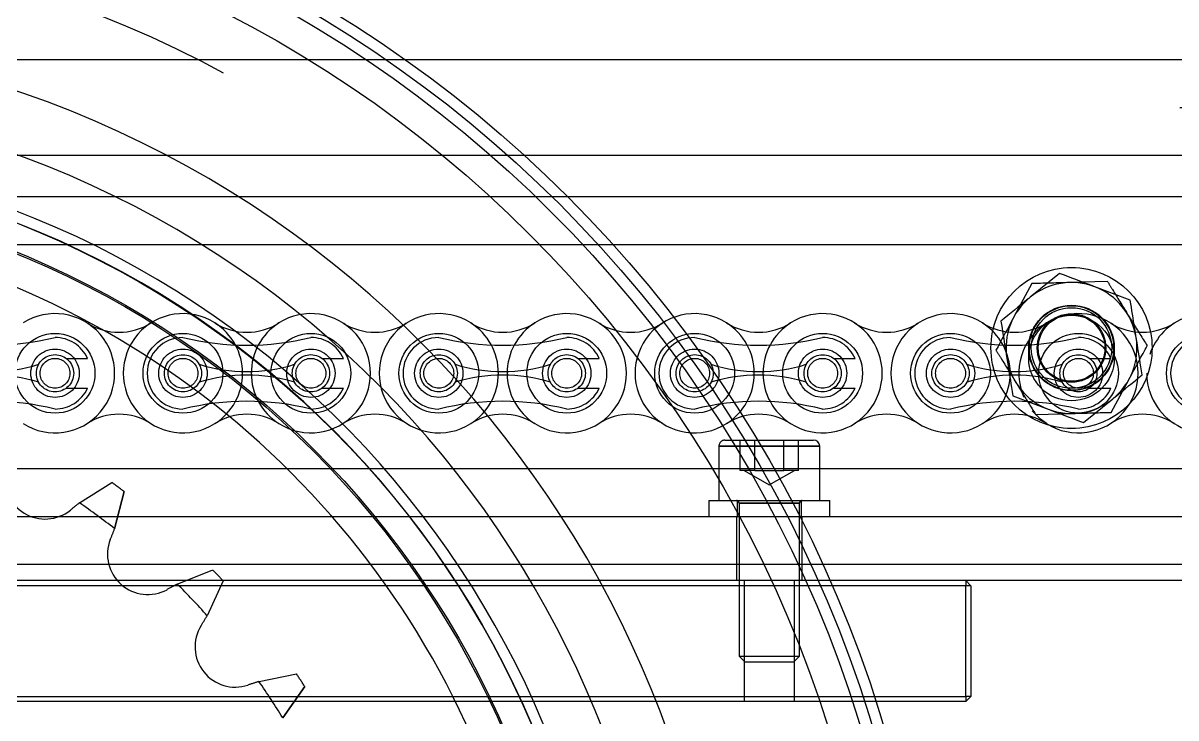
# Model space of a CAD drawing. Header units: metres. Extents: x 0 to 63075, y 0 to 44550.
# Drawn here: x 37520.2 to 37634.7, y 35200.9 to 35269.9 of the extents above; entities that cross this region are included whole.
import ezdxf

# ---------------------------------------------------------------- set-up
doc = ezdxf.new("R2010")
doc.units = ezdxf.units.M
doc.header["$LTSCALE"] = 75
doc.linetypes.add('HIDDEN2', pattern=[4.7625, 3.175, -1.5875])
for name, color, linetype in [('SDM', 7, 'Continuous'), ('SL4', 4, 'Continuous'), ('ST1', 7, 'HIDDEN2')]:
    doc.layers.add(name, color=color, linetype=linetype)

# ---------------------------------------------------------------- blocks, each defined once
blk = doc.blocks.new('A$C6e6623c1')
at = {"layer": 'SL4'}
for p, q in [((285.02, 1725.35), (1004.76, 1725.35)), ((1004.76, 1715.82), (296.87, 1715.82)), ((378.02, 1711.7), (301.19, 1711.7)), ((378.19, 1706.94), (305.7, 1706.94)), ((350, 1704.11), (347.09, 1701.74)), ((357.02, 1701.44), (353.51, 1702.77)), ((345.37, 1691.96), (348.88, 1690.63)), ((352.38, 1689.29), (355.3, 1691.66)), ((320.02, 1687.55), (325.59, 1687.55)), ((321.19, 1686.95), (320.37, 1686.95)), ((326.19, 1686.95), (321.19, 1686.95)), ((326.19, 1681.55), (326.19, 1686.95)), ((273.31, 1684.71), (236.19, 1684.71)), ((378.19, 1684.71), (326.19, 1684.71)), ((323.39, 1681.55), (327.19, 1681.55)), ((327.19, 1679.95), (327.19, 1681.55)), ((277.79, 1679.95), (148.78, 1679.95)), ((378.19, 1679.95), (324.21, 1679.95)), ((281.64, 1675.19), (150.01, 1675.19)), ((381.19, 1675.19), (326.5, 1675.19)), ((282.81, 1673.6), (152.65, 1673.6)), ((381.19, 1673.6), (327.22, 1673.6)), ((340.69, 1673.6), (340.69, 1673.1)), ((341.19, 1673.1), (340.69, 1673.6)), ((283.17, 1673.1), (153.91, 1673.1)), ((340.69, 1673.1), (327.44, 1673.1)), ((341.19, 1673.1), (340.69, 1673.1)), ((340.69, 1662.1), (340.69, 1673.1)), ((341.19, 1673.1), (341.19, 1662.1)), ((236.99, 1662.1), (289.77, 1662.1)), ((331.6, 1662.1), (340.69, 1662.1)), ((341.19, 1662.1), (340.69, 1661.6)), ((340.69, 1662.1), (340.69, 1661.6)), ((341.19, 1662.1), (340.69, 1662.1)), ((290.02, 1661.6), (236.99, 1661.6)), ((340.69, 1661.6), (331.77, 1661.6))]:
    blk.add_line(p, q, dxfattribs=at)
for radius in [125, 123.91, 122.78, 119.69, 89.29]:
    blk.add_circle((212.76, 1623.35), radius, dxfattribs=at)
for centre, radius, start, end in [((212.76, 1623.35), 104.46, 171.1062, 157.3841), ((212.76, 1623.35), 98.5, 170.8826, 157.6077), ((212.76, 1623.35), 93.24, 168.8095, 159.6808), ((212.76, 1623.35), 92.15, 167.893, 74.2451), ((212.76, 1623.35), 86.21, 11.9174, 136.5729), ((351.19, 1696.7), 6.5, 69.1229, 129.1229), ((351.19, 1696.7), 6.5, 9.1229, 69.1229), ((351.19, 1696.7), 6.5, 129.1229, 189.1229), ((351.19, 1696.7), 6.5, 309.1229, 9.1229), ((351.19, 1696.7), 6.5, 189.1229, 249.1229), ((351.19, 1696.7), 6.5, 249.1229, 309.1229), ((325.59, 1686.95), 0.6, 0, 90)]:
    blk.add_arc(centre, radius, start, end, dxfattribs=at)
for points, knots in [([(353.51, 1702.77), (353.43, 1702.8), (352.24, 1703.26), (351.08, 1703.7), (350, 1704.11)], [0, 0, 0, 0, 0.070215, 1, 1, 1, 1]), ([(347.09, 1701.74), (347.02, 1701.69), (346.04, 1700.89), (345.08, 1700.1), (344.18, 1699.37)], [0, 0, 0, 0, 0.070215, 1, 1, 1, 1]), ([(357.61, 1697.73), (357.56, 1698.03), (357.36, 1699.29), (357.17, 1700.51), (357.02, 1701.44)], [0, 0, 0, 0, 0.2418514, 1, 1, 1, 1]), ([(344.18, 1699.37), (344.33, 1698.45), (344.53, 1697.23), (344.73, 1695.97), (344.78, 1695.67)], [0, 0, 0, 0, 0.758149, 1, 1, 1, 1]), ([(358.21, 1694.03), (358.16, 1694.3), (357.97, 1695.5), (357.77, 1696.76), (357.61, 1697.73)], [0, 0, 0, 0, 0.2237133, 1, 1, 1, 1]), ([(344.78, 1695.67), (344.93, 1694.7), (345.13, 1693.44), (345.33, 1692.23), (345.37, 1691.96)], [0, 0, 0, 0, 0.7762867, 1, 1, 1, 1]), ([(355.3, 1691.66), (355.36, 1691.71), (356.35, 1692.51), (357.31, 1693.3), (358.21, 1694.03)], [0, 0, 0, 0, 0.0702148, 1, 1, 1, 1]), ([(348.88, 1690.63), (348.96, 1690.6), (350.14, 1690.14), (351.31, 1689.7), (352.38, 1689.29)], [0, 0, 0, 0, 0.0702148, 1, 1, 1, 1]), ([(152.68, 1673.45), (158.39, 1671.83), (169.82, 1668.61), (186.98, 1663.77), (204.17, 1658.92), (221.42, 1654.05), (238.67, 1649.19), (255.87, 1644.33), (273.03, 1639.49), (284.45, 1636.27), (290.17, 1634.66)], [0, 0, 0, 0, 0.124879, 0.249755, 0.374717, 0.499956, 0.625212, 0.750198, 0.875098, 1, 1, 1, 1])]:
    blk.add_open_spline(points, degree=3, knots=knots, dxfattribs=at)
at = {"layer": 'ST1'}
for p, q in [((140.51, 1725.35), (285.02, 1725.35)), ((4.76, 1720.59), (1004.76, 1720.59)), ((1004.76, 1715.82), (4.76, 1715.82)), ((296.87, 1715.82), (128.66, 1715.82)), ((301.19, 1711.7), (124.34, 1711.7)), ((381.19, 1706.94), (86.44, 1706.94)), ((305.7, 1706.94), (233.83, 1706.94)), ((347.26, 1703.09), (345.47, 1699.79)), ((354.76, 1703.31), (351.01, 1703.2)), ((251.38, 1695.67), (253.51, 1695.67)), ((276.78, 1695.67), (278.91, 1695.67)), ((302.18, 1695.67), (304.31, 1695.67)), ((327.58, 1695.67), (329.71, 1695.67)), ((352.98, 1695.67), (355.11, 1695.67)), ((355.13, 1690.31), (356.91, 1693.61)), ((251.38, 1692.71), (253.51, 1692.71)), ((276.78, 1692.71), (278.91, 1692.71)), ((302.18, 1692.71), (304.31, 1692.71)), ((327.58, 1692.71), (329.71, 1692.71)), ((352.98, 1692.71), (355.11, 1692.71)), ((347.63, 1690.09), (351.38, 1690.2)), ((316.79, 1687.55), (320.02, 1687.55)), ((318.3, 1684.55), (318.3, 1687.55)), ((319.74, 1684.55), (319.74, 1687.55)), ((322.64, 1684.55), (322.64, 1687.55)), ((324.09, 1684.55), (324.09, 1687.55)), ((316.19, 1686.95), (316.19, 1681.55)), ((316.21, 1686.95), (326.18, 1686.95)), ((326.19, 1686.95), (316.21, 1686.95)), ((381.19, 1684.71), (81.19, 1684.71)), ((326.19, 1684.71), (273.31, 1684.71)), ((319.02, 1684.55), (318.3, 1684.55)), ((318.68, 1684.55), (321.19, 1683.1)), ((319.74, 1684.55), (319.02, 1684.55)), ((319.74, 1684.55), (321.19, 1684.55)), ((321.19, 1684.55), (322.64, 1684.55)), ((321.19, 1683.1), (323.7, 1684.55)), ((323.37, 1684.55), (322.64, 1684.55)), ((324.09, 1684.55), (323.37, 1684.55)), ((252.71, 1681.32), (255.93, 1683.33)), ((257.14, 1682.44), (256.19, 1678.76)), ((256.19, 1678.76), (257.14, 1682.44)), ((315.19, 1681.55), (321.19, 1681.55)), ((315.19, 1681.55), (315.19, 1679.95)), ((317.99, 1681.55), (317.99, 1679.95)), ((318.19, 1681.3), (318.19, 1666.1)), ((318.24, 1681.3), (324.15, 1681.3)), ((324.15, 1681.3), (318.24, 1681.3)), ((321.19, 1681.55), (323.39, 1681.55)), ((324.19, 1666.1), (324.19, 1681.3)), ((324.39, 1679.95), (324.39, 1681.55)), ((324.21, 1679.95), (277.79, 1679.95)), ((317.94, 1679.95), (317.94, 1673.6)), ((324.44, 1673.6), (324.44, 1679.95)), ((378.19, 1675.19), (91.19, 1675.19)), ((262.42, 1673.26), (265.95, 1674.66)), ((326.5, 1675.19), (281.64, 1675.19)), ((266.98, 1673.57), (265.38, 1670.12)), ((327.22, 1673.6), (282.81, 1673.6)), ((318.69, 1673.6), (318.69, 1661.6)), ((323.69, 1661.6), (323.69, 1673.6)), ((327.44, 1673.1), (283.17, 1673.1)), ((318.19, 1666.1), (321.19, 1666.1)), ((318.19, 1666.1), (318.75, 1665.55)), ((318.75, 1665.55), (321.19, 1665.55)), ((321.19, 1666.1), (324.19, 1666.1)), ((321.19, 1665.55), (323.64, 1665.55)), ((323.64, 1665.55), (324.19, 1666.1)), ((270.53, 1663.59), (274.26, 1664.34)), ((275.07, 1663.08), (272.89, 1659.97)), ((272.89, 1659.97), (275.07, 1663.08)), ((289.77, 1662.1), (331.6, 1662.1)), ((331.77, 1661.6), (290.02, 1661.6))]:
    blk.add_line(p, q, dxfattribs=at)
at = {"layer": 'ST1', "flags": 128}
blk.add_lwpolyline([(348.7, 1689.19), (348.1, 1689.63), (347.27, 1690.47)], dxfattribs=at)
at = {"layer": 'ST1'}
for centre, radius in [((212.76, 1623.35), 114.33), ((212.76, 1623.35), 92.13), ((212.76, 1623.35), 89.45), ((351.19, 1696.7), 8), ((351.19, 1696.7), 4.25), ((351.19, 1696.7), 4.2), ((351.19, 1695.7), 4.25), ((351.19, 1696.7), 4), ((351.19, 1696.7), 3.4), ((351.19, 1696.7), 3.31), ((250.28, 1694.19), 3.96), ((262.98, 1694.19), 3.96), ((275.68, 1694.19), 3.96), ((288.38, 1694.19), 3.96), ((301.08, 1694.19), 3.96), ((313.78, 1694.19), 3.96), ((326.48, 1694.19), 3.96), ((339.18, 1694.19), 3.96), ((351.88, 1694.19), 3.96), ((364.58, 1694.19), 3.96), ((250.28, 1694.19), 2.4), ((262.98, 1694.19), 2.4), ((275.68, 1694.19), 2.4), ((288.38, 1694.19), 2.4), ((301.08, 1694.19), 2.4), ((313.78, 1694.19), 2.4), ((326.48, 1694.19), 2.4), ((339.18, 1694.19), 2.4), ((351.88, 1694.19), 2.4), ((250.28, 1694.19), 1.85), ((250.28, 1694.19), 1.48), ((262.98, 1694.19), 1.84), ((262.98, 1694.19), 1.48), ((275.68, 1694.19), 1.85), ((275.68, 1694.19), 1.48), ((288.38, 1694.19), 1.84), ((288.38, 1694.19), 1.48), ((301.08, 1694.19), 1.85), ((301.08, 1694.19), 1.48), ((313.78, 1694.19), 1.85), ((313.78, 1694.19), 1.48), ((326.48, 1694.19), 1.84), ((326.48, 1694.19), 1.48), ((339.18, 1694.19), 1.85), ((339.18, 1694.19), 1.48), ((351.88, 1694.19), 1.84), ((351.88, 1694.19), 1.48)]:
    blk.add_circle(centre, radius, dxfattribs=at)
for centre, radius, start, end in [((250.28, 1694.19), 5.92, 237.5667, 122.4333), ((262.98, 1694.19), 5.92, 57.5667, 302.4333), ((275.68, 1694.19), 5.92, 237.5667, 122.4333), ((288.38, 1694.19), 5.92, 57.5667, 302.4333), ((301.08, 1694.19), 5.92, 237.5667, 122.4333), ((313.78, 1694.19), 5.92, 57.5667, 302.4333), ((326.48, 1694.19), 5.92, 237.5667, 122.4333), ((339.18, 1694.19), 5.92, 57.5667, 302.4333), ((351.88, 1694.19), 5.92, 237.5667, 122.4333), ((364.58, 1694.19), 5.92, 57.5667, 161.6766), ((256.63, 1704.18), 5.92, 237.5667, 302.4333), ((269.33, 1704.18), 5.92, 237.5667, 302.4333), ((262.98, 1694.19), 5.92, 302.4332, 57.5668), ((275.68, 1694.19), 5.92, 122.4332, 237.5668), ((282.03, 1704.18), 5.92, 237.5667, 302.4333), ((294.73, 1704.18), 5.92, 237.5667, 302.4333), ((288.38, 1694.19), 5.92, 302.4332, 57.5668), ((301.08, 1694.19), 5.92, 122.4332, 237.5668), ((307.43, 1704.18), 5.92, 237.5667, 302.4333), ((320.13, 1704.18), 5.92, 237.5667, 302.4333), ((313.78, 1694.19), 5.92, 302.4332, 57.5668), ((326.48, 1694.19), 5.92, 122.4332, 237.5668), ((332.83, 1704.18), 5.92, 237.5667, 302.4333), ((345.53, 1704.18), 5.92, 237.5667, 302.4333), ((339.18, 1694.19), 5.92, 302.4332, 57.5668), ((351.88, 1694.19), 5.92, 122.4332, 203.6686), ((358.23, 1704.18), 5.92, 237.5667, 302.4333), ((243.93, 1723.29), 26.32, 256.0401, 283.9599), ((250.28, 1694.19), 3.55, 24.5534, 90), ((262.98, 1694.19), 3.55, 90, 270), ((269.33, 1723.29), 26.32, 256.0401, 283.9599), ((275.68, 1694.19), 3.55, 24.5534, 90), ((288.38, 1694.19), 3.55, 90, 270), ((294.73, 1723.29), 26.32, 256.0401, 283.9599), ((301.08, 1694.19), 3.55, 24.5534, 90), ((313.78, 1694.19), 3.55, 90, 270), ((320.13, 1723.29), 26.32, 256.0401, 283.9599), ((326.48, 1694.19), 3.55, 24.5534, 90), ((339.18, 1694.19), 3.55, 90, 270), ((345.53, 1723.29), 26.32, 256.0401, 283.9599), ((351.88, 1694.19), 3.55, 24.5534, 90), ((364.58, 1694.19), 3.55, 90, 270), ((243.93, 1710.54), 16.17, 252.993, 287.007), ((269.33, 1710.54), 16.17, 252.993, 287.007), ((294.73, 1710.54), 16.17, 252.993, 287.007), ((320.13, 1710.54), 16.17, 252.993, 287.007), ((345.53, 1710.54), 16.17, 252.993, 287.007), ((243.93, 1677.84), 16.17, 72.993, 107.007), ((269.33, 1677.84), 16.17, 72.993, 107.007), ((294.73, 1677.84), 16.17, 72.993, 107.007), ((320.13, 1677.84), 16.17, 72.993, 107.007), ((345.53, 1677.84), 16.17, 72.993, 107.007), ((364.58, 1694.19), 5.92, 180.0139, 302.4333), ((250.28, 1694.19), 3.55, 270, 335.4466), ((275.68, 1694.19), 3.55, 270, 335.4466), ((301.08, 1694.19), 3.55, 270, 335.4466), ((326.48, 1694.19), 3.55, 270, 335.4466), ((351.88, 1694.19), 3.55, 270, 335.4466), ((243.93, 1665.09), 26.32, 76.0401, 103.9599), ((269.33, 1665.09), 26.32, 76.0401, 103.9599), ((294.73, 1665.09), 26.32, 76.0401, 103.9599), ((320.13, 1665.09), 26.32, 76.0401, 103.9599), ((345.53, 1665.09), 26.32, 76.0401, 103.9599), ((256.63, 1684.2), 5.92, 57.5667, 122.4333), ((269.33, 1684.2), 5.92, 57.5667, 122.4333), ((282.03, 1684.2), 5.92, 57.5667, 122.4333), ((294.73, 1684.2), 5.92, 57.5667, 122.4333), ((307.43, 1684.2), 5.92, 57.5667, 122.4333), ((320.13, 1684.2), 5.92, 57.5667, 122.4333), ((332.83, 1684.2), 5.92, 57.5667, 122.4333), ((345.53, 1684.2), 5.92, 57.5667, 122.4333), ((358.23, 1684.2), 5.92, 57.5667, 122.4333), ((316.79, 1686.95), 0.6, 90, 180), ((249.3, 1683.72), 4, 168.8866, 308.7465), ((212.76, 1623.35), 73.9, 53.0922, 54.2552), ((265.33, 1664.64), 20.92, 127.1058, 130.283), ((212.76, 1623.35), 70.4, 51.9153, 55.4321), ((317.94, 1681.3), 0.25, 0, 90), ((324.44, 1681.3), 0.25, 90, 180), ((236.5, 1685.83), 20.92, 337.0643, 340.2416), ((259.49, 1676.22), 4, 158.6009, 298.4608), ((212.76, 1623.35), 73.9, 42.8065, 43.9695), ((271.85, 1654.59), 20.92, 116.8201, 119.9973), ((212.76, 1623.35), 70.4, 41.6296, 45.1463), ((247.27, 1680.59), 20.92, 326.7786, 329.9559), ((268.18, 1667.03), 4, 148.3152, 288.1751), ((212.76, 1623.35), 73.9, 32.5208, 33.6838), ((276.48, 1643.53), 20.92, 106.5343, 109.7116), ((212.76, 1623.35), 70.4, 31.3439, 34.8606)]:
    blk.add_arc(centre, radius, start, end, dxfattribs=at)
for points, knots in [([(351.01, 1703.2), (350.92, 1703.19), (349.65, 1703.16), (348.41, 1703.12), (347.26, 1703.09)], [0, 0, 0, 0, 0.0702148, 1, 1, 1, 1]), ([(354.76, 1703.31), (354.92, 1703.04), (355.57, 1702), (356.23, 1700.91), (356.73, 1700.11)], [0, 0, 0, 0, 0.257551, 1, 1, 1, 1]), ([(345.47, 1699.79), (345.43, 1699.71), (344.83, 1698.59), (344.24, 1697.5), (343.69, 1696.48)], [0, 0, 0, 0, 0.070215, 1, 1, 1, 1]), ([(356.73, 1700.11), (356.91, 1699.82), (357.57, 1698.74), (358.22, 1697.69), (358.7, 1696.92)], [0, 0, 0, 0, 0.2686336, 1, 1, 1, 1]), ([(343.69, 1696.48), (343.86, 1696.22), (344.5, 1695.17), (345.17, 1694.09), (345.66, 1693.29)], [0, 0, 0, 0, 0.257551, 1, 1, 1, 1]), ([(356.91, 1693.61), (356.96, 1693.69), (357.56, 1694.81), (358.15, 1695.9), (358.7, 1696.92)], [0, 0, 0, 0, 0.0702148, 1, 1, 1, 1]), ([(345.66, 1693.29), (345.84, 1693), (346.51, 1691.92), (347.15, 1690.86), (347.63, 1690.09)], [0, 0, 0, 0, 0.268634, 1, 1, 1, 1]), ([(351.38, 1690.2), (351.47, 1690.21), (352.74, 1690.24), (353.98, 1690.28), (355.13, 1690.31)], [0, 0, 0, 0, 0.070215, 1, 1, 1, 1])]:
    blk.add_open_spline(points, degree=3, knots=knots, dxfattribs=at)

msp = doc.modelspace()

# ---------------------------------------------------------------- block references
at = {"layer": 'SDM'}
msp.add_blockref('A$C6e6623c1', (37273.13, 33540.92), dxfattribs=at)

doc.saveas('drawing.dxf')
